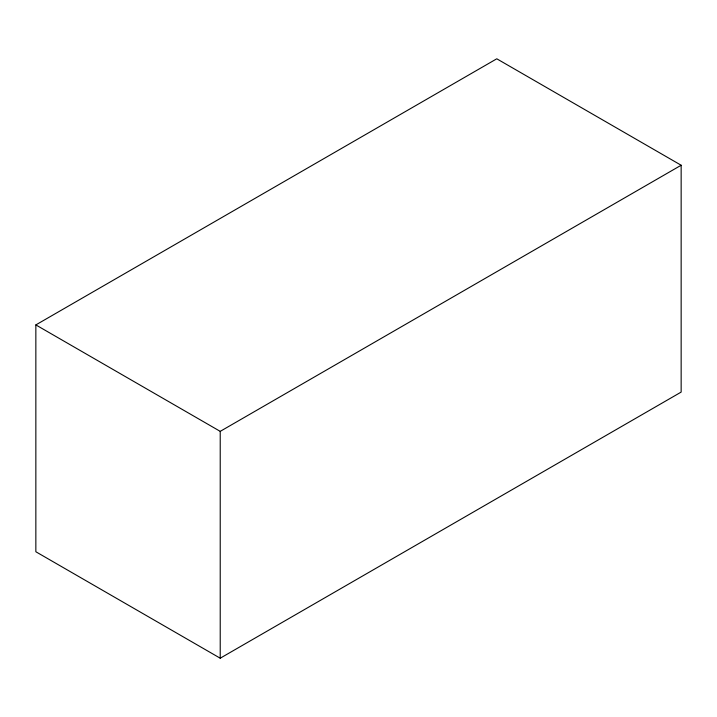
<?xml version="1.0" encoding="UTF-8"?>
<svg xmlns="http://www.w3.org/2000/svg" width="717" height="717" viewBox="0 0 717 717"><rect width="100%" height="100%" fill="white"/><g stroke="black" fill="none" stroke-linecap="round" stroke-linejoin="round"><path stroke-width="1.08" d="M35.85 324.909L496.782 58.794L681.15 165.242L681.15 392.091L220.218 658.206L35.85 551.758L35.85 324.909L220.218 431.356L681.15 165.242M220.218 431.356L220.218 658.206"/></g></svg>
